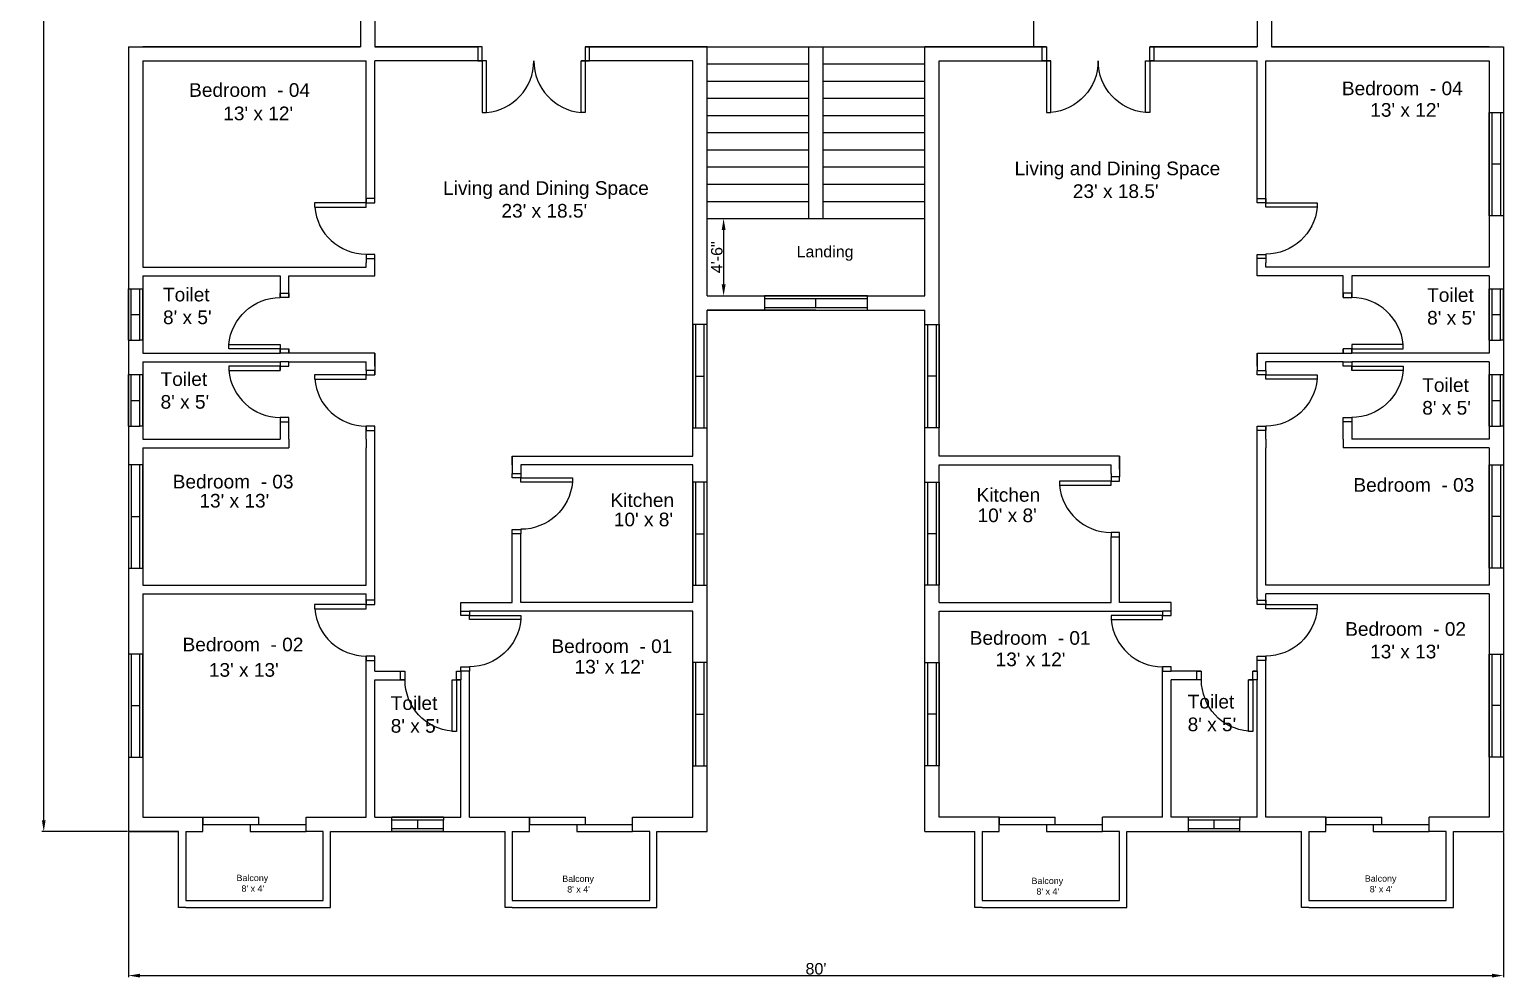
# Model space of a CAD drawing. Header units: inches. Extents: x 61297 to 163996, y 9483 to 32239.
# Drawn here: x 72925 to 73954, y 11043 to 11705 of the extents above; entities that cross this region are included whole.
import ezdxf

# ---------------------------------------------------------------- set-up
doc = ezdxf.new("R2010")
doc.units = ezdxf.units.IN
for name, color, linetype in [('door', 80, 'Continuous'), ('Doors', 230, 'Continuous'), ('Toiler Window', 30, 'Continuous'), ('Windows', 30, 'Continuous')]:
    doc.layers.add(name, color=color, linetype=linetype)
doc.styles.get("Standard").update_dxf_attribs({"font": 'arial.ttf'})
doc.dimstyles.new('ISO-25', dxfattribs={"dimtxt": 8, "dimasz": 8, "dimexe": 1.25, "dimexo": 0.625, "dimtad": 1, "dimlunit": 4, "dimtxsty": 'Standard', "dimcen": 2.5, "dimadec": 0, "dimazin": 0, "dimtfac": 1, "dimtmove": 0, "dimatfit": 3, "dimfxl": 1, "dimarcsym": 0})

# ---------------------------------------------------------------- blocks, each defined once
blk = doc.blocks.new('Door_Sing')
at = {"layer": 'Doors'}
for points in [[(-3, 6), (-3, 42), (-6, 42), (-6, 6), (-3, 6)], [(-39, 0), (-39, 6), (-42, 6), (-42, 0), (-39, 0)]]:
    blk.add_lwpolyline(points, dxfattribs=at)
blk.add_lwpolyline([(-3, 0), (0, 0), (0, 6), (-3, 6)], close=True, dxfattribs=at)
blk.add_arc((-2.8, 6), 36.1, 95.0198, 180, dxfattribs=at)
blk = doc.blocks.new('Window_Large')
at = {"layer": 'Windows'}
for p, q in [((72, 10), (0, 10)), ((0, 10), (0, 0)), ((72, 8), (0, 8)), ((0, 2), (72, 2)), ((0, 0), (72, 0)), ((36, 8), (36, 2)), ((72, 0), (72, 10))]:
    blk.add_line(p, q, dxfattribs=at)
blk = doc.blocks.new('*D282')
at = {"color": 0, "lineweight": -2, "transparency": 16777216}
for p, q in [((73398.6, 11573), (73410.8, 11573)), ((73409.5, 11565), (73409.5, 11527)), ((73398.6, 11519), (73410.8, 11519))]:
    blk.add_line(p, q, dxfattribs=at)
at = {"color": 0, "transparency": 16777216}
for points in [[(73408.2, 11565), (73410.9, 11565), (73409.5, 11573)], [(73408.2, 11527), (73410.9, 11527), (73409.5, 11519)]]:
    blk.add_solid(points, dxfattribs=at)
at = {"color": 0, "transparency": 16777216, "insert": (73404.8, 11546), "char_height": 8, "attachment_point": 5, "rotation": 90}
blk.add_mtext('4\'-6"', dxfattribs=at)
blk = doc.blocks.new('Toilet Window')
for p, q in [((82016.8, 16081.4), (82016.8, 16117.4)), ((82016.8, 16117.4), (82026.8, 16117.4)), ((82018.8, 16081.4), (82018.8, 16117.4)), ((82024.8, 16081.4), (82024.8, 16117.4)), ((82026.8, 16081.4), (82026.8, 16117.4)), ((82018.8, 16099.4), (82024.8, 16099.4)), ((82016.8, 16081.4), (82018.8, 16081.4)), ((82018.8, 16081.4), (82024.8, 16081.4)), ((82026.8, 16081.4), (82024.8, 16081.4))]:
    blk.add_line(p, q)
blk = doc.blocks.new('*D296')
at = {"color": 0, "lineweight": -2, "transparency": 16777216}
for p, q in [((72993.4, 12361), (72933.6, 12361)), ((72934.9, 11153), (72934.9, 12353)), ((72993.4, 11145), (72933.6, 11145))]:
    blk.add_line(p, q, dxfattribs=at)
at = {"color": 0, "transparency": 16777216}
for points in [[(72933.6, 12353), (72936.2, 12353), (72934.9, 12361)], [(72933.6, 11153), (72936.2, 11153), (72934.9, 11145)]]:
    blk.add_solid(points, dxfattribs=at)
at = {"color": 0, "transparency": 16777216, "insert": (72930.2, 11753), "char_height": 8, "attachment_point": 5, "rotation": 90}
blk.add_mtext('101\'-4"', dxfattribs=at)
blk = doc.blocks.new('*D297')
at = {"color": 0, "lineweight": -2, "transparency": 16777216}
for p, q in [((72994, 11144.4), (72994, 11043.3)), ((73954, 11144.4), (73954, 11043.3)), ((73002, 11044.5), (73946, 11044.5))]:
    blk.add_line(p, q, dxfattribs=at)
at = {"color": 0, "transparency": 16777216}
for points in [[(73002, 11045.8), (73002, 11043.2), (72994, 11044.5)], [(73946, 11045.8), (73946, 11043.2), (73954, 11044.5)]]:
    blk.add_solid(points, dxfattribs=at)
at = {"color": 0, "transparency": 16777216, "insert": (73474, 11049.2), "char_height": 8, "attachment_point": 5}
blk.add_mtext("80'", dxfattribs=at)

msp = doc.modelspace()

# ---------------------------------------------------------------- linework, layer by layer
for p, q in [((73626.005, 11693.026), (73626.005, 12057.026)), ((73156.005, 11813.026), (73156.005, 11693.026)), ((73166.005, 11813.026), (73166.005, 11693.026)), ((73782.005, 11813.026), (73782.005, 11693.026)), ((73792.005, 11813.026), (73792.005, 11693.026)), ((72994.005, 11693.026), (72994.005, 11145.026)), ((72994.005, 11693.026), (73004.005, 11693.026)), ((73156.005, 11693.026), (73004.005, 11693.026)), ((73156.005, 11693.026), (73004.005, 11693.026)), ((73156.005, 11693.026), (73004.005, 11693.026)), ((73004.005, 11693.026), (73156.005, 11693.026)), ((73241.029, 11693.026), (73166.005, 11693.026)), ((73238.029, 11693.026), (73166.005, 11693.026)), ((73238.029, 11693.026), (73166.005, 11693.026)), ((73166.005, 11693.026), (73238.029, 11693.026)), ((73398.005, 11693.026), (73312.982, 11693.026)), ((73398.005, 11693.026), (73312.982, 11693.026)), ((73398.005, 11693.026), (73312.982, 11693.026)), ((73312.982, 11693.026), (73398.005, 11693.026)), ((73398.005, 11519.026), (73398.005, 11693.026)), ((73398.005, 11693.026), (73469.005, 11693.026)), ((73469.005, 11573.026), (73469.005, 11693.026)), ((73469.005, 11693.026), (73479.005, 11693.026)), ((73479.005, 11693.026), (73550.005, 11693.026)), ((73479.005, 11573.026), (73479.005, 11693.026)), ((73550.005, 11693.026), (73635.029, 11693.026)), ((73550.005, 11693.026), (73635.029, 11693.026)), ((73550.005, 11519.026), (73550.005, 11693.026)), ((73635.029, 11693.026), (73550.005, 11693.026)), ((73550.005, 11693.026), (73635.029, 11693.026)), ((73706.982, 11693.026), (73782.005, 11693.026)), ((73706.982, 11693.026), (73782.005, 11693.026)), ((73782.005, 11693.026), (73706.982, 11693.026)), ((73706.982, 11693.026), (73782.005, 11693.026)), ((73792.005, 11693.026), (73944.005, 11693.026)), ((73792.005, 11693.026), (73944.005, 11693.026)), ((73944.005, 11693.026), (73792.005, 11693.026)), ((73792.005, 11693.026), (73944.005, 11693.026)), ((73944.005, 11693.026), (73954.005, 11693.026)), ((73954.005, 11693.026), (73954.005, 11145.026)), ((73004.005, 11683.026), (73004.005, 11539.026)), ((73004.005, 11683.026), (73160.005, 11683.026)), ((73160.005, 11581.026), (73160.005, 11683.026)), ((73166.005, 11584.026), (73166.005, 11683.026)), ((73244.029, 11683.026), (73166.005, 11683.026)), ((73388.005, 11683.026), (73309.982, 11683.026)), ((73388.005, 11407.026), (73388.005, 11683.026)), ((73398.005, 11681.026), (73469.005, 11681.026)), ((73479.005, 11681.026), (73550.005, 11681.026)), ((73560.005, 11407.026), (73560.005, 11683.026)), ((73560.005, 11683.026), (73638.029, 11683.026)), ((73703.982, 11683.026), (73782.005, 11683.026)), ((73782.005, 11584.026), (73782.005, 11683.026)), ((73788.005, 11683.026), (73944.005, 11683.026)), ((73788.005, 11581.026), (73788.005, 11683.026)), ((73944.005, 11683.026), (73944.005, 11539.026)), ((73398.005, 11669.026), (73469.005, 11669.026)), ((73479.005, 11669.026), (73550.005, 11669.026)), ((73398.005, 11657.026), (73469.005, 11657.026)), ((73479.005, 11657.026), (73550.005, 11657.026)), ((73398.005, 11645.026), (73469.005, 11645.026)), ((73479.005, 11645.026), (73550.005, 11645.026)), ((73398.005, 11633.026), (73469.005, 11633.026)), ((73479.005, 11633.026), (73550.005, 11633.026)), ((73398.005, 11621.026), (73469.005, 11621.026)), ((73479.005, 11621.026), (73550.005, 11621.026)), ((73398.005, 11609.026), (73469.005, 11609.026)), ((73479.005, 11609.026), (73550.005, 11609.026)), ((73398.005, 11597.026), (73469.005, 11597.026)), ((73479.005, 11597.026), (73550.005, 11597.026)), ((73398.005, 11585.026), (73469.005, 11585.026)), ((73479.005, 11585.026), (73550.005, 11585.026)), ((73398.005, 11573.026), (73469.005, 11573.026)), ((73469.005, 11573.026), (73479.005, 11573.026)), ((73479.005, 11573.026), (73550.005, 11573.026)), ((73004.005, 11539.026), (73160.005, 11539.026)), ((73160.005, 11545.049), (73160.005, 11542.026)), ((73160.005, 11539.026), (73160.005, 11542.026)), ((73166.005, 11533.026), (73166.005, 11545.049)), ((73166.005, 11533.026), (73166.005, 11542.026)), ((73166.005, 11533.026), (73166.005, 11539.026)), ((73782.005, 11533.026), (73782.005, 11545.049)), ((73782.005, 11533.026), (73782.005, 11542.026)), ((73782.005, 11533.026), (73782.005, 11539.026)), ((73788.005, 11545.049), (73788.005, 11542.026)), ((73788.005, 11539.026), (73788.005, 11542.026)), ((73944.005, 11539.026), (73788.005, 11539.026)), ((73004.005, 11533.026), (73004.005, 11479.026)), ((73004.005, 11533.026), (73100.005, 11533.026)), ((73100.005, 11533.026), (73100.005, 11518.002)), ((73106.005, 11533.026), (73160.005, 11533.026)), ((73106.005, 11518.002), (73106.005, 11533.026)), ((73160.005, 11533.026), (73166.005, 11533.026)), ((73788.005, 11533.026), (73782.005, 11533.026)), ((73842.005, 11533.026), (73788.005, 11533.026)), ((73842.005, 11518.002), (73842.005, 11533.026)), ((73848.005, 11533.026), (73848.005, 11518.002)), ((73944.005, 11533.026), (73848.005, 11533.026)), ((73944.005, 11533.026), (73944.005, 11479.026)), ((73398.005, 11519.026), (73550.005, 11519.026)), ((73398.005, 11145.026), (73398.005, 11509.026)), ((73474.005, 11509.026), (73398.005, 11509.026)), ((73398.005, 11509.026), (73550.005, 11509.026)), ((73550.005, 11145.026), (73550.005, 11509.026)), ((73100.005, 11485.026), (73100.005, 11479.026)), ((73848.005, 11485.026), (73848.005, 11479.026)), ((73004.005, 11479.026), (73100.005, 11479.026)), ((73106.005, 11479.026), (73106.005, 11482.026)), ((73166.005, 11479.026), (73106.005, 11479.026)), ((73166.005, 11470.026), (73166.005, 11479.026)), ((73166.005, 11473.026), (73166.005, 11479.026)), ((73166.005, 11479.026), (73166.005, 11464.002)), ((73782.005, 11470.026), (73782.005, 11479.026)), ((73782.005, 11473.026), (73782.005, 11479.026)), ((73782.005, 11479.026), (73842.005, 11479.026)), ((73782.005, 11479.026), (73782.005, 11467.002)), ((73842.005, 11479.026), (73842.005, 11482.026)), ((73944.005, 11479.026), (73848.005, 11479.026)), ((73004.005, 11473.026), (73004.005, 11419.026)), ((73004.005, 11473.026), (73100.005, 11473.026)), ((73100.005, 11473.026), (73100.005, 11467.026)), ((73106.005, 11470.026), (73106.005, 11473.026)), ((73106.005, 11473.026), (73160.005, 11473.026)), ((73160.005, 11467.026), (73160.005, 11473.026)), ((73388.005, 11407.026), (73388.005, 11473.026)), ((73560.005, 11407.026), (73560.005, 11473.026)), ((73788.005, 11467.026), (73788.005, 11473.026)), ((73842.005, 11473.026), (73788.005, 11473.026)), ((73842.005, 11470.026), (73842.005, 11473.026)), ((73944.005, 11473.026), (73848.005, 11473.026)), ((73848.005, 11473.026), (73848.005, 11467.026)), ((73944.005, 11473.026), (73944.005, 11419.026)), ((73100.005, 11434.049), (73100.005, 11419.026)), ((73106.005, 11419.026), (73106.005, 11434.049)), ((73842.005, 11419.026), (73842.005, 11434.049)), ((73848.005, 11434.049), (73848.005, 11419.026)), ((73160.005, 11419.026), (73160.005, 11428.026)), ((73166.005, 11308.026), (73166.005, 11428.026)), ((73782.005, 11308.026), (73782.005, 11428.026)), ((73788.005, 11419.026), (73788.005, 11428.026)), ((73004.005, 11419.026), (73100.005, 11419.026)), ((73004.005, 11413.026), (73004.005, 11317.026)), ((73004.005, 11413.026), (73106.005, 11413.026)), ((73106.005, 11419.026), (73106.005, 11413.026)), ((73160.005, 11419.026), (73160.005, 11413.026)), ((73160.005, 11317.026), (73160.005, 11413.026)), ((73788.005, 11419.026), (73788.005, 11413.026)), ((73788.005, 11317.026), (73788.005, 11413.026)), ((73842.005, 11419.026), (73842.005, 11413.026)), ((73944.005, 11413.026), (73842.005, 11413.026)), ((73944.005, 11419.026), (73848.005, 11419.026)), ((73944.005, 11413.026), (73944.005, 11317.026)), ((73262.005, 11407.026), (73388.005, 11407.026)), ((73262.005, 11401.026), (73262.005, 11407.026)), ((73262.005, 11407.026), (73262.005, 11395.002)), ((73686.005, 11407.026), (73560.005, 11407.026)), ((73686.005, 11398.026), (73686.005, 11407.026)), ((73686.005, 11407.026), (73686.005, 11392.804)), ((73268.005, 11401.026), (73268.005, 11395.002)), ((73388.005, 11305.026), (73388.005, 11401.026)), ((73560.005, 11305.026), (73560.005, 11401.026)), ((73680.005, 11395.026), (73680.005, 11401.026)), ((73680.005, 11395.026), (73680.005, 11392.804)), ((73262.005, 11305.026), (73262.005, 11356.026)), ((73268.005, 11305.026), (73268.005, 11353.026)), ((73680.005, 11305.026), (73680.005, 11350.828)), ((73686.005, 11305.026), (73686.005, 11350.828)), ((73004.005, 11317.026), (73160.005, 11317.026)), ((73004.005, 11311.026), (73004.005, 11155.026)), ((73004.005, 11311.026), (73160.005, 11311.026)), ((73160.005, 11305.026), (73160.005, 11311.026)), ((73944.005, 11317.026), (73788.005, 11317.026)), ((73944.005, 11311.026), (73788.005, 11311.026)), ((73788.005, 11305.026), (73788.005, 11311.026)), ((73944.005, 11311.026), (73944.005, 11155.026)), ((73166.005, 11306.514), (73166.005, 11308.026)), ((73226.005, 11299.026), (73226.005, 11305.026)), ((73226.005, 11305.026), (73262.005, 11305.026)), ((73388.005, 11305.026), (73268.005, 11305.026)), ((73560.005, 11305.026), (73680.005, 11305.026)), ((73722.005, 11305.026), (73686.005, 11305.026)), ((73722.005, 11299.026), (73722.005, 11305.026)), ((73782.005, 11308.026), (73782.005, 11306.514)), ((73226.005, 11296.002), (73226.005, 11299.026)), ((73388.005, 11299.026), (73232.005, 11299.026)), ((73388.005, 11155.026), (73388.005, 11299.026)), ((73560.005, 11299.026), (73716.005, 11299.026)), ((73560.005, 11155.026), (73560.005, 11299.026)), ((73722.005, 11296.002), (73722.005, 11299.026)), ((73160.005, 11155.026), (73160.005, 11267.538)), ((73166.005, 11257.026), (73166.005, 11267.538)), ((73226.005, 11257.026), (73226.005, 11260.026)), ((73716.005, 11155.026), (73716.005, 11260.026)), ((73722.005, 11257.026), (73722.005, 11260.026)), ((73782.005, 11257.026), (73782.005, 11267.538)), ((73788.005, 11155.026), (73788.005, 11267.538)), ((73166.005, 11257.026), (73187.029, 11257.026)), ((73166.005, 11251.026), (73187.029, 11251.026)), ((73166.005, 11155.026), (73166.005, 11251.026)), ((73220.005, 11251.026), (73226.005, 11251.026)), ((73223.005, 11257.026), (73226.005, 11257.026)), ((73226.005, 11155.026), (73226.005, 11251.026)), ((73232.005, 11155.026), (73232.005, 11257.026)), ((73743.029, 11257.026), (73722.005, 11257.026)), ((73743.029, 11251.026), (73722.005, 11251.026)), ((73722.005, 11155.026), (73722.005, 11251.026)), ((73782.005, 11251.026), (73776.005, 11251.026)), ((73782.005, 11257.026), (73779.005, 11257.026)), ((73782.005, 11155.026), (73782.005, 11251.026)), ((73029.005, 11145.026), (72994.005, 11145.026)), ((72994.005, 11145.026), (73029.005, 11145.026)), ((73004.005, 11155.026), (73046.029, 11155.026)), ((73004.005, 11145.026), (73029.005, 11145.026)), ((73029.005, 11092.026), (73029.005, 11145.026)), ((73034.005, 11145.026), (73034.005, 11097.026)), ((73034.005, 11145.026), (73046.005, 11145.026)), ((73046.005, 11145.026), (73046.029, 11155.026)), ((73117.982, 11155.026), (73160.005, 11155.026)), ((73118.005, 11145.026), (73117.982, 11155.026)), ((73130.005, 11145.026), (73118.005, 11145.026)), ((73130.005, 11097.026), (73130.005, 11145.026)), ((73135.005, 11145.026), (73257.005, 11145.026)), ((73135.005, 11092.026), (73135.005, 11145.026)), ((73166.005, 11155.026), (73226.005, 11155.026)), ((73232.005, 11155.026), (73274.029, 11155.026)), ((73232.005, 11145.026), (73257.005, 11145.026)), ((73257.005, 11092.026), (73257.005, 11145.026)), ((73262.005, 11145.026), (73262.005, 11097.026)), ((73262.005, 11145.026), (73274.005, 11145.026)), ((73274.005, 11145.026), (73274.029, 11155.026)), ((73345.982, 11155.026), (73388.005, 11155.026)), ((73346.005, 11145.026), (73345.982, 11155.026)), ((73358.005, 11145.026), (73346.005, 11145.026)), ((73358.005, 11097.026), (73358.005, 11145.026)), ((73363.005, 11145.026), (73398.005, 11145.026)), ((73363.005, 11092.026), (73363.005, 11145.026)), ((73550.005, 11145.026), (73585.005, 11145.026)), ((73602.029, 11155.026), (73560.005, 11155.026)), ((73560.005, 11145.026), (73585.005, 11145.026)), ((73585.005, 11092.026), (73585.005, 11145.026)), ((73590.005, 11145.026), (73590.005, 11097.026)), ((73590.005, 11145.026), (73602.005, 11145.026)), ((73602.005, 11145.026), (73602.005, 11155.026)), ((73716.005, 11155.026), (73673.982, 11155.026)), ((73674.005, 11145.026), (73673.982, 11155.026)), ((73686.005, 11145.026), (73674.005, 11145.026)), ((73686.005, 11097.026), (73686.005, 11145.026)), ((73691.005, 11145.026), (73813.005, 11145.026)), ((73691.005, 11092.026), (73691.005, 11145.026)), ((73782.005, 11155.026), (73722.005, 11155.026)), ((73830.029, 11155.026), (73788.005, 11155.026)), ((73788.005, 11145.026), (73813.005, 11145.026)), ((73813.005, 11092.026), (73813.005, 11145.026)), ((73818.005, 11145.026), (73818.005, 11097.026)), ((73818.005, 11145.026), (73830.005, 11145.026)), ((73830.005, 11145.026), (73830.029, 11155.026)), ((73944.005, 11155.026), (73901.982, 11155.026)), ((73902.005, 11145.026), (73901.982, 11155.026)), ((73914.005, 11145.026), (73902.005, 11145.026)), ((73914.005, 11097.026), (73914.005, 11145.026)), ((73919.005, 11145.026), (73954.005, 11145.026)), ((73919.005, 11092.026), (73919.005, 11145.026)), ((73034.005, 11097.026), (73130.005, 11097.026)), ((73262.005, 11097.026), (73358.005, 11097.026)), ((73590.005, 11097.026), (73686.005, 11097.026)), ((73818.005, 11097.026), (73914.005, 11097.026)), ((73034.005, 11092.026), (73029.005, 11092.026)), ((73034.005, 11092.026), (73130.005, 11092.026)), ((73130.005, 11092.026), (73135.005, 11092.026)), ((73262.005, 11092.026), (73257.005, 11092.026)), ((73262.005, 11092.026), (73358.005, 11092.026)), ((73358.005, 11092.026), (73363.005, 11092.026)), ((73590.005, 11092.026), (73585.005, 11092.026)), ((73590.005, 11092.026), (73686.005, 11092.026)), ((73686.005, 11092.026), (73691.005, 11092.026)), ((73818.005, 11092.026), (73813.005, 11092.026)), ((73818.005, 11092.026), (73914.005, 11092.026)), ((73914.005, 11092.026), (73919.005, 11092.026))]:
    msp.add_line(p, q)
for points in [[(73388.005, 11401.026), (73268.005, 11401.026)], [(73560.005, 11401.026), (73680.005, 11401.026)]]:
    msp.add_lwpolyline(points)
at = {"layer": 'door'}
for p, q in [((73046.029, 11155.026), (73085.029, 11155.026)), ((73046.029, 11155.026), (73046.029, 11150.026)), ((73046.029, 11150.026), (73085.029, 11150.026)), ((73079.029, 11150.026), (73118.029, 11150.026)), ((73079.029, 11150.026), (73079.029, 11145.026)), ((73079.029, 11145.026), (73118.029, 11145.026)), ((73085.029, 11150.026), (73085.029, 11155.026)), ((73118.029, 11145.026), (73118.029, 11150.026)), ((73274.029, 11155.026), (73313.029, 11155.026)), ((73274.029, 11155.026), (73274.029, 11150.026)), ((73274.029, 11150.026), (73313.029, 11150.026)), ((73307.029, 11150.026), (73346.029, 11150.026)), ((73307.029, 11150.026), (73307.029, 11145.026)), ((73307.029, 11145.026), (73346.029, 11145.026)), ((73313.029, 11150.026), (73313.029, 11155.026)), ((73346.029, 11145.026), (73346.029, 11150.026)), ((73602.005, 11155.026), (73641.005, 11155.026)), ((73602.005, 11155.026), (73602.005, 11150.026)), ((73602.005, 11150.026), (73641.005, 11150.026)), ((73635.005, 11150.026), (73674.005, 11150.026)), ((73635.005, 11150.026), (73635.005, 11145.026)), ((73635.005, 11145.026), (73674.005, 11145.026)), ((73641.005, 11150.026), (73641.005, 11155.026)), ((73674.005, 11145.026), (73674.005, 11150.026)), ((73830.029, 11155.026), (73869.029, 11155.026)), ((73830.029, 11155.026), (73830.029, 11150.026)), ((73830.029, 11150.026), (73869.029, 11150.026)), ((73863.029, 11150.026), (73902.029, 11150.026)), ((73863.029, 11150.026), (73863.029, 11145.026)), ((73863.029, 11145.026), (73902.029, 11145.026)), ((73869.029, 11150.026), (73869.029, 11155.026)), ((73902.029, 11145.026), (73902.029, 11150.026))]:
    msp.add_line(p, q, dxfattribs=at)
at = {"layer": 'Doors'}
for p, q in [((73706.982, 11683.026), (73706.982, 11679.026)), ((73706.982, 11679.026), (73706.982, 11673.026))]:
    msp.add_line(p, q, dxfattribs=at)
for points in [[(73241.029, 11693.026), (73238.029, 11693.026), (73238.029, 11683.026), (73241.029, 11683.026), (73241.029, 11647.026), (73244.029, 11647.026), (73244.029, 11683.026), (73241.029, 11683.026), (73241.029, 11687.026)], [(73315.982, 11693.026), (73312.982, 11693.026), (73312.982, 11689.026), (73312.982, 11683.026), (73312.982, 11647.026), (73309.982, 11647.026), (73309.982, 11683.026), (73312.982, 11683.026), (73315.982, 11683.026), (73315.982, 11689.026)], [(73632.029, 11693.026), (73635.029, 11693.026), (73635.029, 11689.026), (73635.029, 11683.026), (73635.029, 11647.026), (73638.029, 11647.026), (73638.029, 11683.026), (73635.029, 11683.026), (73632.029, 11683.026), (73632.029, 11689.026)], [(73706.982, 11693.026), (73709.982, 11693.026), (73709.982, 11683.026), (73706.982, 11683.026), (73706.982, 11647.026), (73703.982, 11647.026), (73703.982, 11683.026), (73706.982, 11683.026), (73706.982, 11687.026)]]:
    msp.add_lwpolyline(points, close=True, dxfattribs=at)
for points in [[(73244.029, 11647.026, 0.3887794), (73277.005, 11683.026, 0.3887794), (73309.982, 11647.026)], [(73703.982, 11647.026, -0.3887794), (73671.005, 11683.026, -0.3887794), (73638.029, 11647.026)]]:
    msp.add_lwpolyline(points, format="xyb", dxfattribs=at)

# ---------------------------------------------------------------- block references
at = {"xscale": -1}
for name, p, rotation in [('Window_Large', (73944.005, 11575.026), 270), ('Door_Sing', (73782.005, 11587.026), 270), ('Door_Sing', (73106.005, 11479.026), 90), ('Window_Large', (73550.005, 11427.026), 270), ('Door_Sing', (73782.005, 11467.002), 270), ('Door_Sing', (73842.005, 11473.026), 270), ('Door_Sing', (73262.005, 11395.002), 270), ('Window_Large', (73944.005, 11329.026), 270), ('Window_Large', (73550.005, 11317.026), 270), ('Door_Sing', (73782.005, 11306.514), 270), ('Door_Sing', (73226.005, 11299.002), 270), ('Window_Large', (73944.005, 11197.026), 270), ('Window_Large', (73550.005, 11191.026), 270), ('Door_Sing', (73226.005, 11257.026), 180), ('Door_Sing', (73782.005, 11257.026), 180)]:
    msp.add_blockref(name, p, dxfattribs=dict(at, rotation=rotation))
for name, p, rotation in [('Door_Sing', (73166.005, 11587.026), 90.00000000000001), ('Window_Large', (73510.005, 11519.026), 180), ('Door_Sing', (73842.005, 11479.026), 270), ('Window_Large', (73398.005, 11427.026), 90.00000000000001), ('Door_Sing', (73106.005, 11473.026), 90.00000000000001), ('Door_Sing', (73166.005, 11467.002), 90.00000000000001), ('Window_Large', (73004.005, 11329.026), 90.00000000000001), ('Door_Sing', (73686.005, 11392.804), 90.00000000000001), ('Window_Large', (73398.005, 11317.026), 90.00000000000001), ('Door_Sing', (73166.005, 11306.514), 90.00000000000001), ('Door_Sing', (73722.005, 11299.002), 90.00000000000001), ('Window_Large', (73004.005, 11197.026), 90.00000000000001), ('Window_Large', (73398.005, 11191.026), 90.00000000000001)]:
    msp.add_blockref(name, p, dxfattribs=dict(rotation=rotation))
at = {"layer": 'Toiler Window'}
for p in [(-9022.79, -4593.352), (-8072.79, -4593.352), (-9022.79, -4653.352), (-8072.79, -4653.352)]:
    msp.add_blockref('Toilet Window', p, dxfattribs=at)
at = {"layer": 'Toiler Window', "rotation": 90}
for p in [(89295.383, -70871.769), (89851.383, -70871.769)]:
    msp.add_blockref('Toilet Window', p, dxfattribs=at)

# ---------------------------------------------------------------- texts
at = {"attachment_point": 1}
for s, width, gutter_width, heights, insert, char_height in [('Bedroom  - 04', 248.33103, 47.66, [30.118], (73036.398, 11667.534), 9.53198), ('Bedroom  - 04', 248.33103, 47.66, [30.118], (73841.168, 11668.682), 9.53198), ("13' x 12'", 248.33103, 47.66, [30.118], (73060.206, 11651.202), 9.532), ("13' x 12'", 248.33103, 47.66, [30.118], (73860.971, 11653.646), 9.532), ("Toilet\\P8' x 5'", 248.33103, 47.66, [30.118], (73018.14, 11524.727), 9.532), ("Toilet\\P8' x 5'", 248.33103, 47.66, [30.118], (73900.665, 11524.416), 9.532), ("Toilet\\P8' x 5'", 248.33103, 47.66, [30.118], (73016.436, 11465.713), 9.532), ("Toilet\\P8' x 5'", 248.33103, 47.66, [30.118], (73897.266, 11461.567), 9.532), ('Bedroom  - 03', 248.33103, 47.66, [30.118], (73024.902, 11394.146), 9.53198), ('Bedroom  - 03', 248.33103, 47.66, [30.118], (73849.215, 11391.849), 9.53198), ('^IKitchen', 248.33103, 47.66, [30.118], (73292.416, 11381.228), 9.532), ('^IKitchen', 248.33103, 47.66, [30.118], (73547.993, 11384.867), 9.532), ("13' x 13", 248.33103, 47.66, [30.118], (73043.56, 11380.803), 9.532), ("13' x 13'", 248.33103, 47.66, [30.118], (73043.56, 11380.803), 9.532), ("10' x 8'", 248.33103, 47.66, [30.118], (73332.869, 11367.703), 9.532), ("10' x 8'", 248.33103, 47.66, [30.118], (73586.797, 11370.607), 9.532), ('Bedroom  - 02', 248.33103, 47.66, [30.118], (73843.467, 11291.273), 9.53198), ('Bedroom  - 02', 248.33103, 47.66, [30.118], (73031.801, 11280.427), 9.53198), ('Bedroom  - 01', 248.33103, 47.66, [30.118], (73289.326, 11279.25), 9.53198), ('Bedroom  - 01', 248.33103, 47.66, [30.118], (73581.341, 11285.022), 9.53198), ("13' x 12'", 248.33103, 47.66, [30.118], (73599.41, 11270.064), 9.532), ("13' x 13'", 248.33103, 47.66, [30.118], (73860.88, 11275.513), 9.532), ("13' x 13'", 248.33103, 47.66, [30.118], (73050.169, 11262.681), 9.532), ("13' x 12'", 248.33103, 47.66, [30.118], (73305.49, 11264.932), 9.532), ("Toilet\\P8' x 5'", 248.33103, 47.66, [30.118], (73177.115, 11239.511), 9.532), ("Toilet\\P8' x 5'", 248.33103, 47.66, [30.118], (73733.475, 11240.546), 9.532), ("Balcony\\P  8' x 4'", 22.26537, 22.24, [14.054], (73069.479, 11114.931), 4.4479), ("Balcony\\P  8' x 4'", 26.02852, 22.24, [14.054], (73296.896, 11114.371), 4.4479), ("Balcony\\P  8' x 4'", 115.87872, 22.24, [14.054], (73857.162, 11114.497), 4.4479), ("Balcony\\P  8' x 4'", 23.49827, 22.24, [14.054], (73624.479, 11112.901), 4.4479)]:
    msp.add_mtext_dynamic_manual_height_columns(s, width=width, gutter_width=gutter_width, heights=heights, dxfattribs=dict(at, insert=insert, char_height=char_height))
for s, insert, char_height, width in [("Living and Dining Space\\P           23' x 18.5'\\P", (73612.643, 11612.807), 9.53198, 149.19344), ("Living and Dining Space\\P           23' x 18.5'\\P", (73213.723, 11599.108), 9.53198, 149.19344), ('Landing\\P\\P         ', (73460.481, 11553.965), 8, 125.21501)]:
    msp.add_mtext(s, dxfattribs=dict(at, insert=insert, char_height=char_height, width=width))

# ---------------------------------------------------------------- dimensions: what is measured, and where the dimension line sits
for base, p1, p2, picture, middle in [((72934.884, 12361.026), (72994.005, 11145.026), (72994.005, 12361.026), '*D296', (72930.174, 11753.026)), ((73409.543, 11519.026), (73398.005, 11573.026), (73398.005, 11519.026), '*D282', (73404.834, 11546.026))]:
    dim = msp.add_linear_dim(base=base, p1=p1, p2=p2, angle=90, dimstyle='ISO-25')
    dim.commit()
    dim.dimension.update_dxf_attribs({"geometry": picture, "text_midpoint": middle})
dim = msp.add_linear_dim(base=(73954.005, 11044.5), p1=(72994.005, 11145.026), p2=(73954.005, 11145.026), dimstyle='ISO-25')
dim.commit()
dim.dimension.update_dxf_attribs({"geometry": '*D297', "text_midpoint": (73474.005, 11049.21)})

doc.saveas('drawing.dxf')
